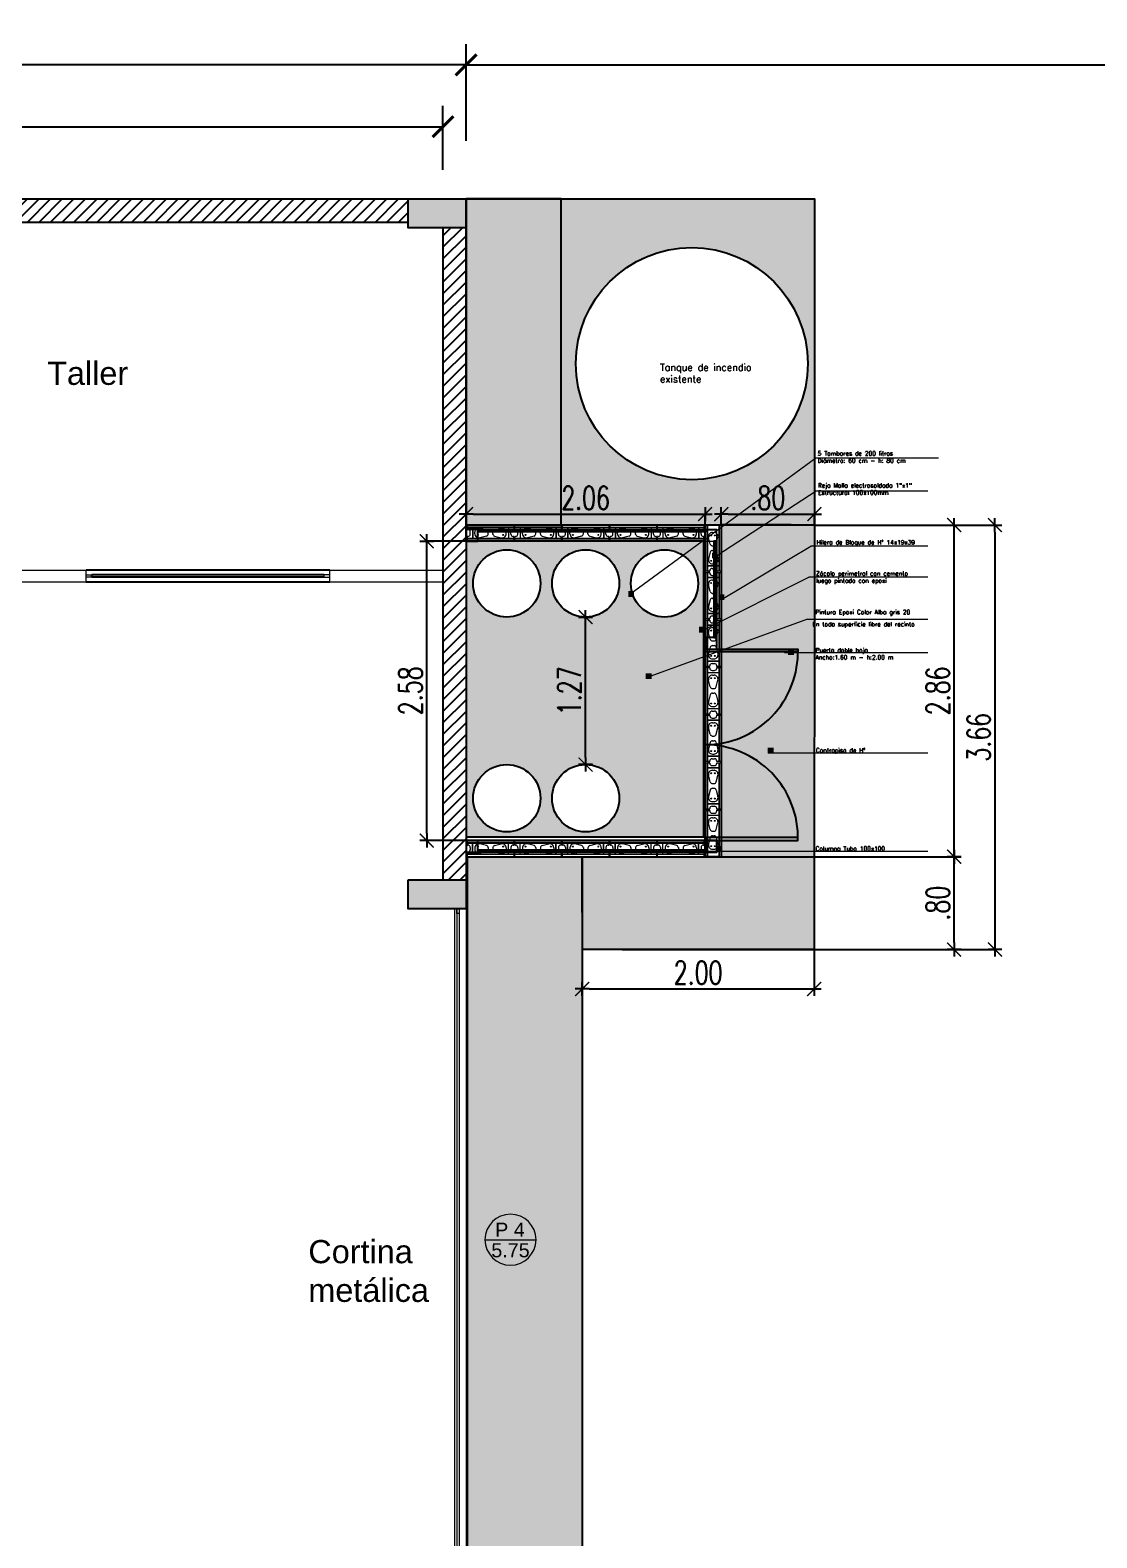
# Model space of a CAD drawing. Header units: millimetres. Extents: x 497 to 579, y 128 to 262.
# Drawn here: x 535.54 to 544.73, y 211.67 to 224.67 of the extents above; entities that cross this region are included whole.
import ezdxf
from ezdxf.enums import TextEntityAlignment as Align

# ---------------------------------------------------------------- set-up
doc = ezdxf.new("R2010")
doc.units = ezdxf.units.MM
for name, color, linetype in [('01-HATCH MURO', 252, 'Continuous'), ('COLUMNAS', 7, 'Continuous'), ('COTAS', 151, 'Continuous'), ('Hatch Contrapiso', 251, 'Continuous'), ('Hatch rejas', 253, 'Continuous'), ('HERRERÍA', 3, 'Continuous'), ('Instalación Incendio', 10, 'Continuous'), ('MOBILIARIO', 253, 'Continuous'), ('MUROS', 7, 'Continuous'), ('Tambores residuos peligrosos', 1, 'Continuous')]:
    doc.layers.add(name, color=color, linetype=linetype)
for name, color, linetype, lineweight in [('Bloque de Hormigón', 253, 'Continuous', 5), ('CARPINTERIA', 3, 'Continuous', 15), ('DURLOCK', 30, 'Continuous', 15), ('IRI-OCASA-Layout R 9$0$OCA_TEXTOS', 8, 'Continuous', 9), ('Leyendas', 151, 'Continuous', 15), ('OCASA_TODAS_r08$0$CARPINTERIA - NOM', 8, 'Continuous', 15)]:
    doc.layers.add(name, color=color, linetype=linetype, lineweight=lineweight)
doc.layers.add('Hatch Contrapiso adicional', color=7, linetype='Continuous', true_color=0xfee1e1)
doc.layers.add('Hatch Vereda exstente', color=9, linetype='Continuous', true_color=0xc2c2c2)
doc.styles.add('COTAS', font='romans.shx', dxfattribs={"width": 0.7})
doc.styles.add('IRI-OCASA-Layout R 9$0$Standard', font='arial.ttf')
doc.styles.add('OCASA_TODAS_r08$0$009-ECH-NUCLEOS-PB$0$ARIAL50', font='arial.ttf', dxfattribs={"height": 0.12})
doc.styles.get("Standard").update_dxf_attribs({"font": 'arial.ttf'})
doc.dimstyles.new('COTA-I-100', dxfattribs={"dimtxt": 0.2, "dimasz": 0.06, "dimexe": 0, "dimexo": 0, "dimgap": 0.04, "dimtad": 1, "dimzin": 4, "dimdsep": 46, "dimtxsty": 'COTAS', "dimblk": 'M2_COTA', "dimcen": 0.06, "dimclrd": 151, "dimclre": 252, "dimclrt": 2, "dimadec": 0, "dimazin": 0, "dimtfac": 1, "dimtmove": 0, "dimatfit": 3, "dimldrblk": 'M2_COTA', "dimfxl": 0, "dimtvp": -0.8, "dimtolj": 1, "dimtzin": 0, "dimarcsym": 0})
doc.dimstyles.get("Standard").update_dxf_attribs({"dimtxt": 0.18, "dimasz": 0.18, "dimexe": 0.18, "dimexo": 0.0625, "dimgap": 0.09, "dimtad": 0, "dimtih": 1, "dimtoh": 1, "dimzin": 0, "dimdsep": 46, "dimtxsty": 'Standard', "dimcen": 0.09, "dimadec": 0, "dimazin": 0, "dimtfac": 1, "dimtofl": 0, "dimtmove": 0, "dimatfit": 3, "dimfxl": 1, "dimtolj": 1, "dimtzin": 0, "dimarcsym": 0})
pattern_1 = [(0, (-544.30457, -217.501795), (0, 0.03175), []), (60, (-544.30457, -217.501795), (-0.0274963066, 0.015875), []), (120, (-544.30457, -217.501795), (-0.0274963066, -0.015875), [])]

# ---------------------------------------------------------------- blocks, each defined once
blk = doc.blocks.new('_ArchTick')
at = {"color": 0, "linetype": 'ByBlock', "const_width": 0.15}
blk.add_lwpolyline([(-0.5, -0.5), (0.5, 0.5)], dxfattribs=at)
blk = doc.blocks.new('*D21')
at = {"layer": 'COTAS', "color": 251, "lineweight": -2, "transparency": 16777216}
for p, q in [((529.69457, 223.71235), (529.69457, 224.014532)), ((539.09457, 223.46235), (539.09457, 224.014532))]:
    blk.add_line(p, q, dxfattribs=at)
at = {"layer": 'COTAS', "color": 0, "lineweight": -2, "transparency": 16777216}
blk.add_line((529.69457, 223.834532), (539.09457, 223.834532), dxfattribs=at)
at = {"layer": 'Defpoints', "color": 0, "transparency": 16777216}
for p in [(539.09457, 223.834532), (529.69457, 223.21235), (539.09457, 222.96235)]:
    blk.add_point(p, dxfattribs=at)
at = {"layer": 'COTAS', "color": 0, "lineweight": -2, "transparency": 16777216, "xscale": 0.18, "yscale": 0.18, "zscale": 0.18, "rotation": 180}
blk.add_blockref('_ArchTick', (529.69457, 223.834532), dxfattribs=at)
at = {"layer": 'COTAS', "color": 0, "lineweight": -2, "transparency": 16777216, "xscale": 0.18, "yscale": 0.18, "zscale": 0.18}
blk.add_blockref('_ArchTick', (539.09457, 223.834532), dxfattribs=at)
at = {"layer": 'COTAS', "color": 3, "transparency": 16777216, "insert": (534.39457, 224.016435), "char_height": 0.18, "attachment_point": 5}
blk.add_mtext('\\A1;9.40', dxfattribs=at)
blk = doc.blocks.new('*D22')
at = {"layer": 'COTAS', "color": 251, "lineweight": -2, "transparency": 16777216}
for p, q in [((514.29457, 223.71235), (514.29457, 224.546622)), ((539.29457, 223.71235), (539.29457, 224.546622))]:
    blk.add_line(p, q, dxfattribs=at)
at = {"layer": 'COTAS', "color": 0, "lineweight": -2, "transparency": 16777216}
blk.add_line((539.29457, 224.366622), (514.29457, 224.366622), dxfattribs=at)
at = {"layer": 'Defpoints', "color": 0, "transparency": 16777216}
for p in [(514.29457, 224.366622), (514.29457, 223.21235), (539.29457, 223.21235)]:
    blk.add_point(p, dxfattribs=at)
at = {"layer": 'COTAS', "color": 0, "lineweight": -2, "transparency": 16777216, "xscale": 0.18, "yscale": 0.18, "zscale": 0.18, "rotation": 180}
blk.add_blockref('_ArchTick', (514.29457, 224.366622), dxfattribs=at)
at = {"layer": 'COTAS', "color": 0, "lineweight": -2, "transparency": 16777216, "xscale": 0.18, "yscale": 0.18, "zscale": 0.18}
blk.add_blockref('_ArchTick', (539.29457, 224.366622), dxfattribs=at)
at = {"layer": 'COTAS', "color": 3, "transparency": 16777216, "insert": (526.79457, 224.548525), "char_height": 0.18, "attachment_point": 5}
blk.add_mtext('\\A1;25.00', dxfattribs=at)
blk = doc.blocks.new('*D24')
at = {"layer": 'COTAS', "color": 251, "lineweight": -2, "transparency": 16777216}
for p, q in [((539.29457, 223.71235), (539.29457, 224.546622)), ((553.29457, 223.71235), (553.29457, 224.546622))]:
    blk.add_line(p, q, dxfattribs=at)
at = {"layer": 'COTAS', "color": 0, "lineweight": -2, "transparency": 16777216}
blk.add_line((539.29457, 224.366622), (553.29457, 224.366622), dxfattribs=at)
at = {"layer": 'Defpoints', "color": 0, "transparency": 16777216}
for p in [(553.29457, 224.366622), (539.29457, 223.21235), (553.29457, 223.21235)]:
    blk.add_point(p, dxfattribs=at)
at = {"layer": 'COTAS', "color": 0, "lineweight": -2, "transparency": 16777216, "xscale": 0.18, "yscale": 0.18, "zscale": 0.18, "rotation": 180}
blk.add_blockref('_ArchTick', (539.29457, 224.366622), dxfattribs=at)
at = {"layer": 'COTAS', "color": 0, "lineweight": -2, "transparency": 16777216, "xscale": 0.18, "yscale": 0.18, "zscale": 0.18}
blk.add_blockref('_ArchTick', (553.29457, 224.366622), dxfattribs=at)
at = {"layer": 'COTAS', "color": 3, "transparency": 16777216, "insert": (546.29457, 224.548525), "char_height": 0.18, "attachment_point": 5}
blk.add_mtext('\\A1;14.00', dxfattribs=at)
blk = doc.blocks.new('v3_5.75')
at = {"layer": 'CARPINTERIA', "color": 252}
for points in [[(-0.1, 5.75), (-0.1, 0)], [(0, 5.75), (0, 0)]]:
    blk.add_lwpolyline(points, dxfattribs=at)
at = {"layer": 'CARPINTERIA', "color": 252, "elevation": 0.000008}
for points in [[(-0.039997, 5.75), (-0.039997, 0.04)], [(-0.019997, 5.75), (-0.019997, 0.04)]]:
    blk.add_lwpolyline(points, dxfattribs=at)
at = {"layer": 'CARPINTERIA'}
blk.add_lwpolyline([(-0.019997, 5.71), (-0.019997, 5.75), (-0.039997, 5.75), (-0.039997, 5.71)], close=True, dxfattribs=at)
at = {"layer": 'CARPINTERIA', "elevation": 0.000008}
blk.add_lwpolyline([(-0.019997, 0.04), (-0.019997, 0), (-0.039997, 0), (-0.039997, 0.04)], close=True, dxfattribs=at)
blk = doc.blocks.new('*U31')
blk.add_line((0, 0), (0, 0))
blk.add_line((0, 0), (0, 0))
blk.add_line((0, 0), (0, 0))
blk.add_lwpolyline([(-0.22, 0, 1), (0.22, 0, 1), (-0.22, 0, 1)], format="xyb")
blk.add_lwpolyline([(-0.22, 0), (0.22, 0)])
at = {"style": 'OCASA_TODAS_r08$0$009-ECH-NUCLEOS-PB$0$ARIAL50'}
for tag, p in [('CARPINTERIA', (0, 0.024738)), ('MEDIDA', (0, -0.15198))]:
    blk.add_attdef(tag, text='', height=0.12168, dxfattribs=at).set_placement(p, align=Align.CENTER)
blk = doc.blocks.new('bloque_H°')
at = {"color": 0}
for p, q in [((-0.4, 0.2), (0, 0.2)), ((-0.4, 0.16), (-0.4, 0.2)), ((-0.4, 0.2), (0, 0.2)), ((-0.4, 0.182), (0, 0.182)), ((-0.4, 0.18), (-0.4, 0.16)), ((-0.4, 0.178), (0, 0.178)), ((-0.4, 0.16), (-0.395, 0.16)), ((-0.356, 0.082), (-0.356, 0.178)), ((-0.354, 0.082), (-0.354, 0.178)), ((-0.335, 0.136775), (-0.335, 0.121096)), ((-0.234981, 0.156076), (-0.291216, 0.170655)), ((-0.22, 0.13932), (-0.22, 0.122398)), ((-0.18, 0.13932), (-0.18, 0.122398)), ((-0.165019, 0.156076), (-0.108784, 0.170655)), ((-0.065, 0.136775), (-0.065, 0.121096)), ((-0.046, 0.082), (-0.046, 0.178)), ((-0.044, 0.082), (-0.044, 0.178)), ((-0.025, 0.14), (-0.025, 0.12)), ((-0.005, 0.16), (0, 0.16)), ((0, 0.2), (0, 0.16)), ((-0.4, 0.06), (-0.4, 0.1)), ((-0.4, 0.08), (-0.4, 0.1)), ((-0.4, 0.1), (-0.395, 0.1)), ((0, 0.082), (-0.4, 0.082)), ((0, 0.078), (-0.4, 0.078)), ((0, 0.06), (-0.4, 0.06)), ((-0.234981, 0.103924), (-0.291216, 0.089345)), ((-0.165019, 0.103924), (-0.108784, 0.089345)), ((-0.005, 0.1), (0, 0.1)), ((0, 0.1), (0, 0.06))]:
    blk.add_line(p, q, dxfattribs=at)
blk.add_lwpolyline([(-0.375, 0.14), (-0.375, 0.12)], dxfattribs=at)
for centre in [(-0.309314, 0.146788), (-0.090686, 0.146788), (-0.309314, 0.117159), (-0.090686, 0.117159)]:
    blk.add_circle(centre, 0.004, dxfattribs=at)
for centre, radius, start, end in [((-0.395, 0.14), 0.02, 0, 90), ((-0.3, 0.136775), 0.035, 75.465545, 180), ((-0.24, 0.136716), 0.02, 0, 75.465545), ((-0.16, 0.136716), 0.02, 104.534455, 180), ((-0.1, 0.136775), 0.035, 360, 104.534455), ((-0.005, 0.14), 0.02, 90, 180), ((-0.395, 0.12), 0.02, 270, 0), ((-0.3, 0.123225), 0.035, 180, 284.534455), ((-0.24, 0.123284), 0.02, 284.534455, 0), ((-0.16, 0.123284), 0.02, 180, 255.465545), ((-0.1, 0.123225), 0.035, 255.465545, 0), ((-0.005, 0.12), 0.02, 180, 270)]:
    blk.add_arc(centre, radius, start, end, dxfattribs=at)
blk = doc.blocks.new('recinto_residuos')
at = {"layer": 'Bloque de Hormigón'}
h = blk.add_hatch(dxfattribs=at)
h.set_pattern_fill('ANGLE', color=252)
h.set_pattern_definition([(0, (-544.3046, -217.502), (0, 6.985), [5.08, -1.905]), (90, (-544.3046, -217.502), (-6.985, 4e-16), [5.08, -1.905])])
h.paths.add_polyline_path([(-0.01, 0.04), (0.09, 0.04), (0.09, 0.14), (-0.01, 0.14)])
h.paths.add_polyline_path([(2.05, 0.04), (2.15, 0.04), (2.15, 0.14), (2.05, 0.14)])
h.paths.add_polyline_path([(2.05, 2.72), (2.15, 2.72), (2.15, 2.82), (2.05, 2.82)])
h.paths.add_polyline_path([(2.05, 1.79), (2.15, 1.79), (2.15, 1.89), (2.05, 1.89)])
h.paths.add_polyline_path([(-0.01, 2.72), (0.09, 2.72), (0.09, 2.82), (-0.01, 2.82)])
at = {"layer": 'Hatch rejas'}
h = blk.add_hatch(dxfattribs=at)
h.set_pattern_fill('NET3', color=252, scale=0.01)
h.set_pattern_definition([(0, (-544.30457, -214.741795), (0, 0.03175), []), (60, (-544.30457, -214.741795), (-0.0274963066, 0.015875), []), (120, (-544.30457, -214.741795), (-0.0274963066, -0.015875), [])])
h.paths.add_polyline_path([(0.09, 2.82), (2.05, 2.82), (2.05, 2.8), (0.09, 2.8)])
h = blk.add_hatch(dxfattribs=at)
h.set_pattern_fill('NET3', color=252, scale=0.01)
h.set_pattern_definition(pattern_1)
h.paths.add_polyline_path([(2.125, 1.89), (2.15, 1.89), (2.15, 2.72), (2.125, 2.72)])
h = blk.add_hatch(dxfattribs=at)
h.set_pattern_fill('NET3', color=252, scale=0.01)
h.set_pattern_definition(pattern_1)
h.paths.add_polyline_path([(0.09, 0.06), (2.05, 0.06), (2.05, 0.04), (0.09, 0.04)])
at = {"color": 0}
for p, q in [((2.05, 0), (2.05, 0.4)), ((2.05, 0.4), (2.09, 0.4)), ((2.168, 0), (2.05, 0))]:
    blk.add_line(p, q, dxfattribs=at)
at = {"layer": 'Bloque de Hormigón', "color": 254}
for p, q in [((2.05, 2.46), (2.05, 2.86)), ((2.05, 2.86), (2.168, 2.86)), ((2.05, 2.46), (2.05, 2.86)), ((2.068, 2.46), (2.068, 2.86)), ((2.072, 2.46), (2.072, 2.86)), ((2.15, 2.86), (2.19, 2.86)), ((2.168, 2.86), (2.168, 2.46)), ((2.172, 2.86), (2.172, 2.46)), ((2.19, 2.86), (2.19, 2.46)), ((2.168, 2.816), (2.072, 2.816)), ((2.168, 2.814), (2.072, 2.814)), ((2.093924, 2.694981), (2.079345, 2.751216)), ((2.113225, 2.795), (2.128904, 2.795)), ((2.146076, 2.694981), (2.160655, 2.751216)), ((2.093924, 2.625019), (2.079345, 2.568784)), ((2.11068, 2.68), (2.127602, 2.68)), ((2.11068, 2.64), (2.127602, 2.64)), ((2.146076, 2.625019), (2.160655, 2.568784)), ((2.168, 2.506), (2.072, 2.506)), ((2.168, 2.504), (2.072, 2.504)), ((2.113225, 2.525), (2.128904, 2.525)), ((2.09, 2.46), (2.05, 2.46)), ((2.07, 2.46), (2.09, 2.46)), ((2.09, 2.46), (2.09, 2.465)), ((2.15, 2.46), (2.15, 2.465)), ((2.19, 2.46), (2.15, 2.46)), ((2.17, 2.46), (2.15, 2.46)), ((2.05, 0), (2.05, 0.4)), ((2.068, 0), (2.068, 0.4)), ((2.072, 0), (2.072, 0.4)), ((2.09, 0.395), (2.09, 0.4)), ((2.15, 0.395), (2.15, 0.4)), ((2.15, 0.4), (2.19, 0.4)), ((2.168, 0.4), (2.168, 0)), ((2.172, 0.4), (2.172, 0)), ((2.19, 0.4), (2.19, 0)), ((2.168, 0.356), (2.072, 0.356)), ((2.168, 0.354), (2.072, 0.354)), ((2.093924, 0.234981), (2.079345, 0.291216)), ((2.11, 0.375), (2.13, 0.375)), ((2.113225, 0.335), (2.128904, 0.335)), ((2.146076, 0.234981), (2.160655, 0.291216)), ((2.093924, 0.165019), (2.079345, 0.108784)), ((2.11068, 0.22), (2.127602, 0.22)), ((2.11068, 0.18), (2.127602, 0.18)), ((2.146076, 0.165019), (2.160655, 0.108784)), ((2.07, 0), (2.09, 0)), ((2.168, 0.046), (2.072, 0.046)), ((2.168, 0.044), (2.072, 0.044)), ((2.113225, 0.065), (2.128904, 0.065)), ((2.19, 0), (2.15, 0))]:
    blk.add_line(p, q, dxfattribs=at)
blk.add_lwpolyline([(2.05, 2.72), (2.15, 2.72), (2.15, 2.82), (2.05, 2.82)], close=True, dxfattribs=at)
blk.add_lwpolyline([(2.11, 2.485), (2.13, 2.485)], dxfattribs=at)
for centre in [(2.103212, 2.769314), (2.132841, 2.769314), (2.103212, 2.550686), (2.132841, 2.550686), (2.103212, 0.309314), (2.132841, 0.309314), (2.103212, 0.090686), (2.132841, 0.090686)]:
    blk.add_circle(centre, 0.004, dxfattribs=at)
for centre, radius, start, end in [((2.113225, 2.76), 0.035, 90, 194.534455), ((2.126775, 2.76), 0.035, 345.465545, 90), ((2.113284, 2.7), 0.02, 194.534455, 270), ((2.113284, 2.62), 0.02, 90, 165.465545), ((2.126716, 2.7), 0.02, 270, 345.465545), ((2.126716, 2.62), 0.02, 14.534455, 90), ((2.113225, 2.56), 0.035, 165.465545, 270), ((2.11, 2.465), 0.02, 90, 180), ((2.126775, 2.56), 0.035, 270, 14.534455), ((2.13, 2.465), 0.02, 0, 90), ((2.11, 0.395), 0.02, 180, 270), ((2.13, 0.395), 0.02, 270, 0), ((2.113225, 0.3), 0.035, 90, 194.534455), ((2.126775, 0.3), 0.035, 345.465545, 90), ((2.113284, 0.24), 0.02, 194.534455, 270), ((2.113284, 0.16), 0.02, 90, 165.465545), ((2.126716, 0.24), 0.02, 270, 345.465545), ((2.126716, 0.16), 0.02, 14.534455, 90), ((2.113225, 0.1), 0.035, 165.465545, 270), ((2.126775, 0.1), 0.035, 270, 14.534455)]:
    blk.add_arc(centre, radius, start, end, dxfattribs=at)
at = {"layer": 'HERRERÍA'}
for points in [[(-0.01, 2.72), (0.09, 2.72), (0.09, 2.82), (-0.01, 2.82)], [(0.09, 2.82), (2.05, 2.82), (2.05, 2.8), (0.09, 2.8)], [(2.125, 1.89), (2.15, 1.89), (2.15, 2.72), (2.125, 2.72)], [(2.05, 1.79), (2.15, 1.79), (2.15, 1.89), (2.05, 1.89)], [(2.05, 1.79), (2.85, 1.79), (2.85, 1.765), (2.05, 1.765)], [(-0.01, 0.04), (0.09, 0.04), (0.09, 0.14), (-0.01, 0.14)], [(2.05, 0.14), (2.85, 0.14), (2.85, 0.165), (2.05, 0.165)], [(2.05, 0.04), (2.15, 0.04), (2.15, 0.14), (2.05, 0.14)], [(0.09, 0.06), (2.05, 0.06), (2.05, 0.04), (0.09, 0.04)]]:
    blk.add_lwpolyline(points, close=True, dxfattribs=at)
at = {"layer": 'HERRERÍA', "color": 253}
for centre, start, end in [((2.05, 1.765), 270, 1.790785), ((2.05, 0.165), 358.209215, 90)]:
    blk.add_arc(centre, 0.8, start, end, dxfattribs=at)
at = {"layer": 'Bloque de Hormigón', "color": 254}
for p, rotation in [((0, 2.92), 180), ((0.41, 2.92), 180), ((0.82, 2.92), 180), ((1.23, 2.92), 180), ((1.64, 2.92), 180), ((2.25, 2.45), 90), ((2.25, 2.04), 90), ((2.25, 1.63), 90), ((2.25, 1.22), 90), ((2.25, 0.81), 90)]:
    blk.add_blockref('bloque_H°', p, dxfattribs=dict(at, rotation=rotation))
for p in [(0.4, -0.06), (0.81, -0.06), (1.22, -0.06), (1.63, -0.06), (2.04, -0.06)]:
    blk.add_blockref('bloque_H°', p, dxfattribs=at)
blk = doc.blocks.new('M2_COTA')
for p, q in [((-1, 0), (1, 0)), ((0, 1), (0, -1))]:
    blk.add_line(p, q)
at = {"const_width": 0.2}
blk.add_lwpolyline([(-1, -1), (1, 1)], dxfattribs=at)
blk = doc.blocks.new('*D65')
at = {"layer": 'COTAS', "color": 252, "lineweight": -2, "transparency": 16777216}
for p, q in [((541.34457, 220.261795), (538.955371, 220.261795)), ((541.34457, 217.681795), (538.955371, 217.681795))]:
    blk.add_line(p, q, dxfattribs=at)
at = {"layer": 'COTAS', "color": 151, "lineweight": -2, "transparency": 16777216}
blk.add_line((538.955371, 217.741795), (538.955371, 220.201795), dxfattribs=at)
at = {"layer": 'Defpoints', "color": 0, "transparency": 16777216}
for p in [(538.955371, 220.261795), (541.34457, 220.261795), (541.34457, 217.681795)]:
    blk.add_point(p, dxfattribs=at)
at = {"layer": 'COTAS', "color": 151, "lineweight": -2, "transparency": 16777216, "xscale": 0.06, "yscale": 0.06, "zscale": 0.06}
for p, rotation in [((538.955371, 220.261795), 90), ((538.955371, 217.681795), 270)]:
    blk.add_blockref('M2_COTA', p, dxfattribs=dict(at, rotation=rotation))
at = {"layer": 'COTAS', "color": 2, "transparency": 16777216, "insert": (538.815371, 218.971795), "char_height": 0.2, "attachment_point": 5, "rotation": 90, "style": 'COTAS'}
blk.add_mtext('\\A1;2.58', dxfattribs=at)
blk = doc.blocks.new('*D67')
at = {"layer": 'COTAS', "color": 252, "lineweight": -2, "transparency": 16777216}
for p, q in [((539.29457, 220.261795), (539.29457, 220.495201)), ((541.35457, 220.261795), (541.35457, 220.495201))]:
    blk.add_line(p, q, dxfattribs=at)
at = {"layer": 'COTAS', "color": 151, "lineweight": -2, "transparency": 16777216}
blk.add_line((539.35457, 220.495201), (541.29457, 220.495201), dxfattribs=at)
at = {"layer": 'Defpoints', "color": 0, "transparency": 16777216}
for p in [(541.35457, 220.495201), (539.29457, 220.261795), (541.35457, 220.261795)]:
    blk.add_point(p, dxfattribs=at)
at = {"layer": 'COTAS', "color": 151, "lineweight": -2, "transparency": 16777216, "xscale": 0.06, "yscale": 0.06, "zscale": 0.06, "rotation": 180}
blk.add_blockref('M2_COTA', (539.29457, 220.495201), dxfattribs=at)
at = {"layer": 'COTAS', "color": 151, "lineweight": -2, "transparency": 16777216, "xscale": 0.06, "yscale": 0.06, "zscale": 0.06}
blk.add_blockref('M2_COTA', (541.35457, 220.495201), dxfattribs=at)
at = {"layer": 'COTAS', "color": 2, "transparency": 16777216, "insert": (540.32457, 220.635201), "char_height": 0.2, "attachment_point": 5, "style": 'COTAS'}
blk.add_mtext('\\A1;2.06', dxfattribs=at)
blk = doc.blocks.new('*D75')
at = {"color": 151, "lineweight": -2, "transparency": 16777216}
blk.add_line((540.32457, 218.395918), (540.32457, 219.547671), dxfattribs=at)
at = {"layer": 'Defpoints', "color": 0, "transparency": 16777216}
for p in [(540.32457, 219.607671), (540.32457, 219.607671), (540.32457, 218.335918)]:
    blk.add_point(p, dxfattribs=at)
at = {"color": 151, "lineweight": -2, "transparency": 16777216, "xscale": 0.06, "yscale": 0.06, "zscale": 0.06}
for p, rotation in [((540.32457, 219.607671), 90), ((540.32457, 218.335918), 270)]:
    blk.add_blockref('M2_COTA', p, dxfattribs=dict(at, rotation=rotation))
at = {"color": 2, "transparency": 16777216, "insert": (540.18457, 218.971795), "char_height": 0.2, "attachment_point": 5, "rotation": 90, "style": 'COTAS'}
blk.add_mtext('\\A1;1.27', dxfattribs=at)
blk = doc.blocks.new('*D77')
at = {"layer": 'COTAS', "color": 252, "lineweight": -2, "transparency": 16777216}
for p, q in [((540.29457, 217.061795), (540.29457, 216.402069)), ((542.29457, 216.741795), (542.29457, 216.402069))]:
    blk.add_line(p, q, dxfattribs=at)
at = {"layer": 'COTAS', "color": 151, "lineweight": -2, "transparency": 16777216}
blk.add_line((540.35457, 216.402069), (542.23457, 216.402069), dxfattribs=at)
at = {"layer": 'Defpoints', "color": 0, "transparency": 16777216}
for p in [(540.29457, 217.061795), (542.29457, 216.741795), (542.29457, 216.402069)]:
    blk.add_point(p, dxfattribs=at)
at = {"layer": 'COTAS', "color": 151, "lineweight": -2, "transparency": 16777216, "xscale": 0.06, "yscale": 0.06, "zscale": 0.06, "rotation": 180}
blk.add_blockref('M2_COTA', (540.29457, 216.402069), dxfattribs=at)
at = {"layer": 'COTAS', "color": 151, "lineweight": -2, "transparency": 16777216, "xscale": 0.06, "yscale": 0.06, "zscale": 0.06}
blk.add_blockref('M2_COTA', (542.29457, 216.402069), dxfattribs=at)
at = {"layer": 'COTAS', "color": 2, "transparency": 16777216, "insert": (541.29457, 216.542069), "char_height": 0.2, "attachment_point": 5, "style": 'COTAS'}
blk.add_mtext('\\A1;2.00', dxfattribs=at)
blk = doc.blocks.new('*D80')
at = {"layer": 'COTAS', "color": 252, "lineweight": -2, "transparency": 16777216}
for p, q in [((541.49457, 220.403327), (541.49457, 220.495201)), ((542.297127, 220.400836), (542.297127, 220.495201))]:
    blk.add_line(p, q, dxfattribs=at)
at = {"layer": 'COTAS', "color": 151, "lineweight": -2, "transparency": 16777216}
blk.add_line((541.55457, 220.495201), (542.237127, 220.495201), dxfattribs=at)
at = {"layer": 'Defpoints', "color": 0, "transparency": 16777216}
for p in [(542.297127, 220.495201), (541.49457, 220.403327), (542.297127, 220.400836)]:
    blk.add_point(p, dxfattribs=at)
at = {"layer": 'COTAS', "color": 151, "lineweight": -2, "transparency": 16777216, "xscale": 0.06, "yscale": 0.06, "zscale": 0.06, "rotation": 180}
blk.add_blockref('M2_COTA', (541.49457, 220.495201), dxfattribs=at)
at = {"layer": 'COTAS', "color": 151, "lineweight": -2, "transparency": 16777216, "xscale": 0.06, "yscale": 0.06, "zscale": 0.06}
blk.add_blockref('M2_COTA', (542.297127, 220.495201), dxfattribs=at)
at = {"layer": 'COTAS', "color": 2, "transparency": 16777216, "insert": (541.895848, 220.635201), "char_height": 0.2, "attachment_point": 5, "style": 'COTAS'}
blk.add_mtext('\\A1;.80', dxfattribs=at)
blk = doc.blocks.new('*D82')
at = {"layer": 'COTAS', "color": 252, "lineweight": -2, "transparency": 16777216}
for p, q in [((540.638532, 217.541795), (543.502227, 217.541795)), ((540.638532, 216.741795), (543.502227, 216.741795))]:
    blk.add_line(p, q, dxfattribs=at)
at = {"layer": 'COTAS', "color": 151, "lineweight": -2, "transparency": 16777216}
blk.add_line((543.502227, 216.801795), (543.502227, 217.481795), dxfattribs=at)
at = {"layer": 'Defpoints', "color": 0, "transparency": 16777216}
for p in [(540.638532, 217.541795), (543.502227, 217.541795), (540.638532, 216.741795)]:
    blk.add_point(p, dxfattribs=at)
at = {"layer": 'COTAS', "color": 151, "lineweight": -2, "transparency": 16777216, "xscale": 0.06, "yscale": 0.06, "zscale": 0.06}
for p, rotation in [((543.502227, 217.541795), 90), ((543.502227, 216.741795), 270)]:
    blk.add_blockref('M2_COTA', p, dxfattribs=dict(at, rotation=rotation))
at = {"layer": 'COTAS', "color": 2, "transparency": 16777216, "insert": (543.362227, 217.141795), "char_height": 0.2, "attachment_point": 5, "rotation": 90, "style": 'COTAS'}
blk.add_mtext('\\A1;.80', dxfattribs=at)
blk = doc.blocks.new('*D83')
at = {"layer": 'COTAS', "color": 252, "lineweight": -2, "transparency": 16777216}
for p, q in [((542.297127, 220.400836), (543.502227, 220.400836)), ((542.295129, 217.541795), (543.502227, 217.541795))]:
    blk.add_line(p, q, dxfattribs=at)
at = {"layer": 'COTAS', "color": 151, "lineweight": -2, "transparency": 16777216}
blk.add_line((543.502227, 217.601795), (543.502227, 220.340836), dxfattribs=at)
at = {"layer": 'Defpoints', "color": 0, "transparency": 16777216}
for p in [(542.297127, 220.400836), (543.502227, 220.400836), (542.295129, 217.541795)]:
    blk.add_point(p, dxfattribs=at)
at = {"layer": 'COTAS', "color": 151, "lineweight": -2, "transparency": 16777216, "xscale": 0.06, "yscale": 0.06, "zscale": 0.06}
for p, rotation in [((543.502227, 220.400836), 90), ((543.502227, 217.541795), 270)]:
    blk.add_blockref('M2_COTA', p, dxfattribs=dict(at, rotation=rotation))
at = {"layer": 'COTAS', "color": 2, "transparency": 16777216, "insert": (543.362227, 218.971315), "char_height": 0.2, "attachment_point": 5, "rotation": 90, "style": 'COTAS'}
blk.add_mtext('\\A1;2.86', dxfattribs=at)
blk = doc.blocks.new('*D85')
at = {"layer": 'COTAS', "color": 252, "lineweight": -2, "transparency": 16777216}
for p, q in [((542.297127, 220.400836), (543.854022, 220.400836)), ((542.29457, 216.741795), (543.854022, 216.741795))]:
    blk.add_line(p, q, dxfattribs=at)
at = {"layer": 'COTAS', "color": 151, "lineweight": -2, "transparency": 16777216}
blk.add_line((543.854022, 220.340836), (543.854022, 216.801795), dxfattribs=at)
at = {"layer": 'Defpoints', "color": 0, "transparency": 16777216}
for p in [(542.297127, 220.400836), (542.29457, 216.741795), (543.854022, 216.741795)]:
    blk.add_point(p, dxfattribs=at)
at = {"layer": 'COTAS', "color": 151, "lineweight": -2, "transparency": 16777216, "xscale": 0.06, "yscale": 0.06, "zscale": 0.06}
for p, rotation in [((543.854022, 220.400836), 90), ((543.854022, 216.741795), 270)]:
    blk.add_blockref('M2_COTA', p, dxfattribs=dict(at, rotation=rotation))
at = {"layer": 'COTAS', "color": 2, "transparency": 16777216, "insert": (543.714022, 218.571315), "char_height": 0.2, "attachment_point": 5, "rotation": 90, "style": 'COTAS'}
blk.add_mtext('\\A1;3.66', dxfattribs=at)

msp = doc.modelspace()

# ---------------------------------------------------------------- hatches: boundary and pattern name
at = {"layer": '01-HATCH MURO'}
h = msp.add_hatch(color=256, dxfattribs=at)
h.dxf.hatch_style = 1
h.paths.add_polyline_path([(538.795, 223.212), (539.295, 223.212), (539.295, 222.962), (538.795, 222.962)])
at = {"layer": 'COLUMNAS'}
h = msp.add_hatch(color=251, dxfattribs=at)
h.dxf.hatch_style = 1
h.paths.add_polyline_path([(538.795, 217.342), (539.295, 217.342), (539.295, 217.092), (538.795, 217.092)])
at = {"layer": 'Hatch Contrapiso adicional'}
h = msp.add_hatch(color=256, dxfattribs=at)
h.dxf.hatch_style = 1
h.paths.add_polyline_path([(540.295, 216.742), (540.295, 217.542), (541.495, 217.542), (541.497, 220.402), (542.297, 220.402), (542.295, 216.742)])
h = msp.add_hatch(color=256, dxfattribs=at)
h.dxf.hatch_style = 1
h.paths.add_polyline_path([(539.295, 217.712), (541.345, 217.712), (541.345, 220.262), (539.295, 220.262)])
h.paths.add_polyline_path([(539.355, 219.898, -1), (539.935, 219.898, -1)], flags=16)
h.paths.add_polyline_path([(540.035, 219.898, -1), (540.615, 219.898, -1)], flags=16)
h.paths.add_polyline_path([(539.935, 218.046, -1), (539.355, 218.046, -1)], flags=16)
h.paths.add_polyline_path([(540.615, 218.046, -1), (540.035, 218.046, -1)], flags=16)
h.paths.add_polyline_path([(540.715, 219.898, -1), (541.295, 219.898, -1)], flags=16)
at = {"layer": 'Hatch Vereda exstente'}
h = msp.add_hatch(color=256, dxfattribs=at)
h.dxf.hatch_style = 1
h.paths.add_polyline_path([(540.115, 220.402), (539.295, 220.402), (539.295, 223.212), (540.115, 223.212)])
h = msp.add_hatch(color=256, dxfattribs=at)
h.dxf.hatch_style = 1
h.paths.add_polyline_path([(542.297, 220.402), (542.297, 223.212), (540.115, 223.212), (540.115, 220.402)])
edge = h.paths.add_edge_path(flags=16)
edge.add_arc((541.24, 221.792), 1, 0, 360)
h = msp.add_hatch(color=256, dxfattribs=at)
h.dxf.hatch_style = 1
h.paths.add_polyline_path([(540.295, 157.864), (541.339, 157.864), (541.339, 157.364), (540.139, 157.364), (539.295, 157.364), (539.305, 217.542), (540.295, 217.542)])
at = {"layer": 'IRI-OCASA-Layout R 9$0$OCA_TEXTOS'}
h = msp.add_hatch(color=2, dxfattribs=at)
h.dxf.hatch_style = 1
h.paths.add_polyline_path([(541.418, 220.159), (541.458, 220.159), (541.458, 220.119), (541.418, 220.119)])
h = msp.add_hatch(color=2, dxfattribs=at)
h.dxf.hatch_style = 1
h.paths.add_polyline_path([(540.697, 219.827), (540.737, 219.827), (540.737, 219.787), (540.697, 219.787)])
h = msp.add_hatch(color=2, dxfattribs=at)
h.dxf.hatch_style = 1
h.paths.add_polyline_path([(541.474, 219.8), (541.514, 219.8), (541.514, 219.76), (541.474, 219.76)])
h = msp.add_hatch(color=2, dxfattribs=at)
h.dxf.hatch_style = 1
h.paths.add_polyline_path([(541.308, 219.519), (541.348, 219.519), (541.348, 219.479), (541.308, 219.479)])
h = msp.add_hatch(color=2, dxfattribs=at)
h.dxf.hatch_style = 1
h.paths.add_polyline_path([(542.074, 219.327), (542.114, 219.327), (542.114, 219.287), (542.074, 219.287)])
h = msp.add_hatch(color=2, dxfattribs=at)
h.dxf.hatch_style = 1
h.paths.add_polyline_path([(540.848, 219.118), (540.888, 219.118), (540.888, 219.078), (540.848, 219.078)])
h = msp.add_hatch(color=2, dxfattribs=at)
h.dxf.hatch_style = 1
h.paths.add_polyline_path([(541.899, 218.477), (541.939, 218.477), (541.939, 218.437), (541.899, 218.437)])
h = msp.add_hatch(color=2, dxfattribs=at)
h.dxf.hatch_style = 1
h.paths.add_polyline_path([(541.454, 217.63), (541.494, 217.63), (541.494, 217.59), (541.454, 217.59)])
at = {"layer": 'MOBILIARIO'}
h = msp.add_hatch(dxfattribs=at)
h.set_pattern_fill('JIS_WOOD', color=251, scale=0.1)
h.paths.add_polyline_path([(539.295, 187.092), (539.095, 187.092), (539.095, 181.342), (539.295, 181.342)])
h.paths.add_polyline_path([(539.295, 199.092), (539.095, 199.092), (539.095, 193.342), (539.295, 193.342)])
h.paths.add_polyline_path([(514.495, 199.092), (514.295, 199.092), (514.295, 193.342), (514.495, 193.342)])
h.paths.add_polyline_path([(514.495, 187.092), (514.295, 187.092), (514.295, 181.342), (514.495, 181.342)])
h.paths.add_polyline_path([(514.495, 211.092), (514.295, 211.092), (514.295, 205.342), (514.495, 205.342)])
h.paths.add_polyline_path([(539.295, 211.092), (539.095, 211.092), (539.095, 205.342), (539.295, 205.342)])
h.paths.add_polyline_path([(539.295, 222.962), (539.095, 222.962), (539.095, 217.342), (539.295, 217.342)])
h.paths.add_polyline_path([(538.795, 223.212), (529.695, 223.212), (529.695, 223.012), (538.795, 223.012)])
h.paths.add_polyline_path([(521.295, 223.212), (514.795, 223.212), (514.795, 223.012), (521.295, 223.012)])
h.paths.add_polyline_path([(523.695, 223.212), (522.795, 223.212), (522.795, 223.012), (523.695, 223.012)])
h.paths.add_polyline_path([(514.495, 222.962), (514.295, 222.962), (514.295, 217.342), (514.495, 217.342)])

# ---------------------------------------------------------------- linework, layer by layer
at = {"color": 1}
for points in [[(539.295, 223.212), (542.298, 223.212), (542.298, 220.401), (539.295, 220.401)], [(539.295, 220.401), (540.115, 220.401), (540.115, 223.212), (539.295, 223.212)]]:
    msp.add_lwpolyline(points, close=True, dxfattribs=at)
for points in [[(540.295, 217.062), (540.295, 217.542), (541.495, 217.542), (541.497, 220.402), (542.297, 220.402), (542.295, 216.742), (540.295, 216.742)], [(540.295, 157.864), (541.339, 157.864), (541.339, 157.364), (540.139, 157.364), (539.295, 157.364), (539.305, 217.542), (540.295, 217.542), (540.295, 157.864), (541.339, 157.864), (541.339, 157.364)]]:
    msp.add_lwpolyline(points, dxfattribs=at)
for points in [[(539.295, 217.682), (541.355, 217.682), (541.355, 220.262), (539.295, 220.262)], [(539.295, 217.682), (541.355, 217.682), (541.355, 220.262), (539.295, 220.262)], [(539.295, 217.712), (541.345, 217.712), (541.345, 220.262), (539.295, 220.262)]]:
    msp.add_lwpolyline(points, close=True)
at = {"layer": 'CARPINTERIA'}
for points in [[(536.018, 219.952), (536.018, 219.972), (536.068, 219.972), (536.068, 219.952)], [(538.118, 219.952), (538.118, 219.972), (538.068, 219.972), (538.068, 219.952)]]:
    msp.add_lwpolyline(points, close=True, dxfattribs=at)
at = {"layer": 'COLUMNAS'}
for points in [[(538.795, 223.212), (539.295, 223.212), (539.295, 222.962), (538.795, 222.962)], [(538.795, 217.342), (539.295, 217.342), (539.295, 217.092), (538.795, 217.092)]]:
    msp.add_lwpolyline(points, close=True, dxfattribs=at)
at = {"layer": 'COTAS', "color": 4}
msp.add_line((536.068, 219.952), (536.068, 219.972), dxfattribs=at)
at = {"layer": 'DURLOCK'}
for p, q in [((536.018, 219.912), (536.018, 220.012)), ((538.118, 219.912), (538.118, 220.012))]:
    msp.add_line(p, q, dxfattribs=at)
for points in [[(534.541, 220.012), (536.018, 220.012)], [(534.541, 219.912), (536.018, 219.912)], [(538.118, 220.012), (539.095, 220.012)], [(538.118, 219.912), (539.095, 219.912)]]:
    msp.add_lwpolyline(points, dxfattribs=at)
at = {"layer": 'Hatch Contrapiso', "color": 1}
for points in [[(540.115, 220.402), (540.115, 223.212)], [(542.097, 220.402), (542.297, 220.402), (542.295, 216.742), (540.295, 216.742)], [(542.097, 220.402), (541.497, 220.402)], [(540.295, 217.062), (540.295, 157.864)]]:
    msp.add_lwpolyline(points, dxfattribs=at)
at = {"layer": 'Instalación Incendio'}
msp.add_circle((541.24, 221.792), 1, dxfattribs=at)
at = {"layer": 'IRI-OCASA-Layout R 9$0$OCA_TEXTOS', "color": 2}
for p, q in [((541.495, 219.76), (542.267, 220.218)), ((543.275, 220.218), (542.267, 220.218)), ((541.355, 219.502), (542.248, 219.951)), ((543.275, 219.951), (542.248, 219.951)), ((542.238, 219.589), (543.275, 219.589)), ((542.038, 219.301), (543.275, 219.301)), ((541.9, 218.438), (543.275, 218.438)), ((541.495, 217.591), (543.275, 217.591))]:
    msp.add_line(p, q, dxfattribs=at)
for points in [[(540.737, 219.827), (542.309, 220.98), (543.366, 220.98)], [(541.455, 220.139), (542.312, 220.697), (543.275, 220.697)], [(542.238, 219.589), (540.887, 219.098)]]:
    msp.add_lwpolyline(points, dxfattribs=at)
at = {"layer": 'IRI-OCASA-Layout R 9$0$OCA_TEXTOS', "color": 2, "const_width": 0.01}
for points in [[(541.418, 220.159), (541.458, 220.159), (541.458, 220.119), (541.418, 220.119)], [(540.697, 219.827), (540.737, 219.827), (540.737, 219.787), (540.697, 219.787)], [(541.475, 219.8), (541.515, 219.8), (541.515, 219.76), (541.475, 219.76)], [(541.308, 219.519), (541.348, 219.519), (541.348, 219.479), (541.308, 219.479)], [(542.075, 219.327), (542.115, 219.327), (542.115, 219.287), (542.075, 219.287)], [(540.848, 219.118), (540.888, 219.118), (540.888, 219.078), (540.848, 219.078)], [(541.9, 218.477), (541.94, 218.477), (541.94, 218.437), (541.9, 218.437)], [(541.455, 217.63), (541.495, 217.63), (541.495, 217.59), (541.455, 217.59)]]:
    msp.add_lwpolyline(points, close=True, dxfattribs=at)
at = {"layer": 'MOBILIARIO', "color": 251}
for p, q in [((538.118, 220.012), (536.018, 220.012)), ((536.018, 219.912), (538.118, 219.912)), ((538.068, 219.972), (536.068, 219.972)), ((538.068, 219.952), (536.068, 219.952))]:
    msp.add_line(p, q, dxfattribs=at)
at = {"layer": 'MUROS'}
for points in [[(529.695, 223.212), (539.295, 223.212), (539.295, 217.092)], [(529.695, 223.012), (538.795, 223.012)], [(539.095, 222.962), (539.095, 217.342)]]:
    msp.add_lwpolyline(points, dxfattribs=at)
at = {"layer": 'Tambores residuos peligrosos'}
for centre in [(539.645, 219.898), (540.325, 219.898), (541.005, 219.898), (539.645, 218.046), (540.325, 218.046)]:
    msp.add_circle(centre, 0.29, dxfattribs=at)

# ---------------------------------------------------------------- block references
msp.add_blockref('recinto_residuos', (539.305, 217.542))
at = {"layer": 'CARPINTERIA', "xscale": -1}
msp.add_blockref('v3_5.75', (539.195, 211.342), dxfattribs=at)
at = {"layer": 'OCASA_TODAS_r08$0$CARPINTERIA - NOM'}
ref = msp.add_blockref('*U31', (539.677, 214.241, 0), dxfattribs=at)
ref.add_attrib('MEDIDA', '5.75', dxfattribs={"layer": '0', "height": 0.1217, "style": 'OCASA_TODAS_r08$0$009-ECH-NUCLEOS-PB$0$ARIAL50'}).set_placement((539.677, 214.089, 0), align=Align.CENTER)
ref.add_attrib('CARPINTERIA', 'P 4', dxfattribs={"layer": '0', "height": 0.1217, "style": 'OCASA_TODAS_r08$0$009-ECH-NUCLEOS-PB$0$ARIAL50'}).set_placement((539.672, 214.266, 0), align=Align.CENTER)

# ---------------------------------------------------------------- texts
at = {"layer": 'IRI-OCASA-Layout R 9$0$OCA_TEXTOS', "color": 2, "attachment_point": 1, "style": 'IRI-OCASA-Layout R 9$0$Standard'}
for s, width, insert, char_height in [('{\\Fromans|c0;Tanque de incendio\\Pexistente}', 1.73084, (540.966, 221.791), 0.06), ('{\\Fromans|c0;5 Tambores de 200 litros\\PDiámetro: 60 cm - h: 80 cm}', 2.19811, (542.325, 221.037), 0.0371), ('{\\Fromans|c0;Reja Malla electrosoldada 1"x1"\\PEstructural 100x100mm}', 2.19811, (542.328, 220.761), 0.0371), ('{\\Fromans|c0;Hilera de Bloque de H° 14x19x39 }', 1.73084, (542.315, 220.27), 0.0371), ('{\\Fromans|c0;Zócalo perimetral con cemento\\Pluego pintado con epoxi}', 1.73084, (542.311, 220.002), 0.0371), ('{\\Fromans|c0;Pintura Epoxi Color Alba gris 20}', 1.73084, (542.306, 219.669), 0.0371), ('{\\Fromans|c0;En toda superficie libre del recinto}', 1.73084, (542.279, 219.565), 0.0371), ('{\\Fromans|c0;Puerta doble hoja\\PAncho:1.60 m - h:2.00 m}', 1.73084, (542.307, 219.341), 0.0371), ('{\\Fromans|c0;Contrapiso de H°}', 1.73084, (542.31, 218.478), 0.0371), ('{\\Fromans|c0;Columna Tubo 100x100}', 1.73084, (542.307, 217.631), 0.0371)]:
    msp.add_mtext_dynamic_manual_height_columns(s, width=width, gutter_width=12.5, heights=[0], dxfattribs=dict(at, insert=insert, char_height=char_height))
at = {"layer": 'Leyendas', "char_height": 0.2, "attachment_point": 1}
for s, insert in [('Taller', (535.682, 221.809)), ('Cortina metálica', (537.934, 214.238))]:
    msp.add_mtext_dynamic_manual_height_columns(s, width=0.04167, gutter_width=12.5, heights=[0], dxfattribs=dict(at, insert=insert))

# ---------------------------------------------------------------- dimensions: what is measured, and where the dimension line sits
dim = msp.add_linear_dim(base=(540.325, 219.608), p1=(540.325, 218.336), p2=(540.325, 219.608), angle=90, dimstyle='COTA-I-100')
dim.commit()
dim.dimension.update_dxf_attribs({"geometry": '*D75', "text_midpoint": (540.185, 218.972)})
at = {"layer": 'COTAS', "color": 2}
for base, p1, p2, picture, middle in [((514.295, 224.367), (539.295, 223.212), (514.295, 223.212), '*D22', (526.795, 224.549)), ((553.295, 224.367), (539.295, 223.212), (553.295, 223.212), '*D24', (546.295, 224.549)), ((539.095, 223.835), (529.695, 223.212), (539.095, 222.962), '*D21', (534.395, 224.016))]:
    dim = msp.add_linear_dim(base=base, p1=p1, p2=p2, dimstyle='Standard', override={"dimexo": 0.5, "dimtad": 2, "dimtih": 0, "dimblk1": 'ArchTick', "dimblk2": 'ArchTick', "dimsah": 1, "dimclre": 251, "dimclrt": 3}, dxfattribs=at)
    dim.commit()
    dim.dimension.update_dxf_attribs({"geometry": picture, "text_midpoint": middle})
at = {"layer": 'COTAS'}
for base, p1, p2, picture, middle in [((541.355, 220.495), (539.295, 220.262), (541.355, 220.262), '*D67', (540.325, 220.635)), ((542.297, 220.495), (541.495, 220.403), (542.297, 220.401), '*D80', (541.896, 220.635)), ((542.295, 216.402), (540.295, 217.062), (542.295, 216.742), '*D77', (541.295, 216.542))]:
    dim = msp.add_linear_dim(base=base, p1=p1, p2=p2, dimstyle='COTA-I-100', dxfattribs=at)
    dim.commit()
    dim.dimension.update_dxf_attribs({"geometry": picture, "text_midpoint": middle})
for base, p1, p2, picture, middle in [((543.502, 220.401), (542.295, 217.542), (542.297, 220.401), '*D83', (543.362, 218.971)), ((543.854, 216.742), (542.297, 220.401), (542.295, 216.742), '*D85', (543.714, 218.571)), ((538.955, 220.262), (541.345, 217.682), (541.345, 220.262), '*D65', (538.815, 218.972)), ((543.502, 217.542), (540.639, 216.742), (540.639, 217.542), '*D82', (543.362, 217.142))]:
    dim = msp.add_linear_dim(base=base, p1=p1, p2=p2, angle=90, dimstyle='COTA-I-100', dxfattribs=at)
    dim.commit()
    dim.dimension.update_dxf_attribs({"geometry": picture, "text_midpoint": middle})

doc.saveas('drawing.dxf')
